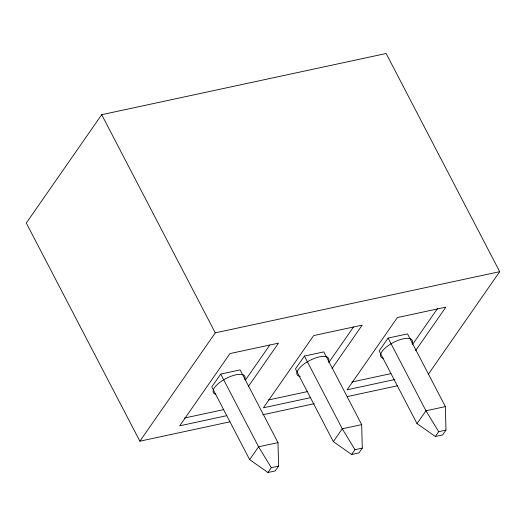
<?xml version="1.0" encoding="UTF-8"?>
<svg xmlns="http://www.w3.org/2000/svg" width="526" height="526" viewBox="0 0 526 526"><rect width="100%" height="100%" fill="white"/><g stroke="black" fill="none" stroke-linecap="round" stroke-linejoin="round"><path stroke-width="0.79" d="M428.512 373.953L499.7 271.666L386.13 53.501L101.702 114.688L26.3 223.031L139.87 441.196L229.855 421.839M139.87 441.196L215.272 332.853L499.7 271.666M220.723 374.071L211.787 386.912L249.646 459.639L267.964 472.499L275.243 470.934L278.596 466.121L277.984 442.622L240.132 369.903L220.723 374.071L258.582 446.798L271.317 467.686L267.964 472.499M245.563 379.877L269.766 345.102M248.252 386.603L278.504 343.136L229.987 353.571L179.721 425.804L226.647 415.704M304.416 356.069L295.48 368.91L333.333 441.636L351.657 454.497L358.936 452.932L362.282 448.119L361.678 424.62L323.819 351.894L304.416 356.069L342.268 428.795L355.004 449.684L351.657 454.497M249.646 459.639L258.582 446.798L277.984 442.622M328.789 362.539L353.459 327.093M331.939 368.601L362.197 325.134L313.68 335.568L263.414 407.795L310.333 397.702M388.103 338.067L379.167 350.908L417.026 423.627L435.344 436.495L442.622 434.93L445.976 430.11L445.371 406.611L407.512 333.892L388.103 338.067L425.961 410.786L438.697 431.675L435.344 436.495M333.333 441.636L342.268 428.795L361.678 424.62M412.476 344.537L437.612 308.42M415.632 350.599L445.884 307.125L397.373 317.566L347.101 389.792L394.822 379.529M417.026 423.627L425.961 410.786L445.371 406.611M184.521 418.032L223.491 409.649M268.207 400.023L307.184 391.64M351.901 382.021L390.871 373.638M262.803 414.751L314.219 403.692M347.167 396.604L397.781 385.716M271.317 467.686L278.596 466.121M355.004 449.684L362.282 448.119M438.697 431.675L445.976 430.11M101.702 114.688L215.272 332.853M383.191 358.311A17.72 6.726 -27.5 0 1 393.474 342.452A17.72 6.726 -27.5 0 1 412.16 343.307M300.188 376.458A17.72 6.726 -27.5 0 1 309.216 360.757A17.72 6.726 -27.5 0 1 328.467 361.316M215.811 394.322A17.72 6.726 -27.5 0 1 226.095 378.457A17.72 6.726 -27.5 0 1 244.774 379.318"/></g></svg>
